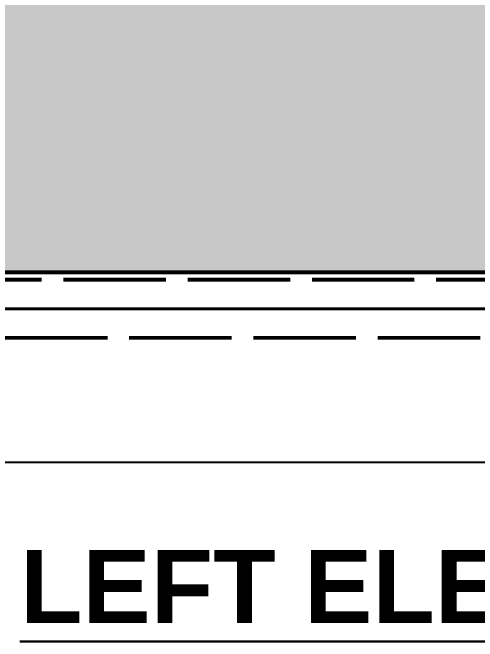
# Model space of a CAD drawing. Header units: millimetres. Extents: x -2152 to 10862, y -2134 to 3720.
# Drawn here: x 3758 to 4880, y -891 to 626 of the extents above; entities that cross this region are included whole.
import ezdxf
from ezdxf.enums import TextEntityAlignment as Align

# ---------------------------------------------------------------- set-up
doc = ezdxf.new("R2010")
doc.units = ezdxf.units.MM
doc.linetypes.add('DASH_247_53', pattern=[299.861111, 246.944444, -52.916667])
for name, color, linetype in [('ANNOTATIONS', 7, 'Continuous'), ('DIMENSIONS', 7, 'Continuous'), ('GEOFAB', 5, 'Continuous'), ('MODULE_ART', 7, 'Continuous'), ('TANK', 7, 'Continuous')]:
    doc.layers.add(name, color=color, linetype=linetype)
doc.styles.add('ARIAL', font='arial.ttf')
doc.styles.add('ARIAL_BOLD', font='arialbd.ttf')
doc.dimstyles.get("Standard").update_dxf_attribs({"dimtxt": 2.5, "dimasz": 2.5, "dimexe": 1.25, "dimexo": 0.625, "dimtad": 1, "dimcen": 2.5, "dimazin": 3, "dimtfac": 1, "dimtmove": 0, "dimatfit": 3})

# ---------------------------------------------------------------- blocks, each defined once
blk = doc.blocks.new('atlancube_face')
at = {"true_color": 0x000000}
blk.add_solid([(-1.8, -1.8), (1151.8, -1.8), (-1.8, 781.8), (1151.8, 781.8)], dxfattribs=at)

msp = doc.modelspace()

# ---------------------------------------------------------------- linework, layer by layer
at = {"layer": 'ANNOTATIONS', "lineweight": 30}
msp.add_line((3775.4, -890.8), (6574.6, -890.8), dxfattribs=at)
at = {"layer": 'GEOFAB', "color": 6, "lineweight": 40}
msp.add_line((-88.2, -88.2), (10438.2, -88.2), dxfattribs=at)
at = {"layer": 'GEOFAB', "color": 5, "linetype": 'DASH_247_53', "lineweight": 50}
msp.add_line((-158.7, -158.7), (10508.8, -158.7), dxfattribs=at)
at = {"layer": 'GEOFAB', "color": 5, "linetype": 'DASH_247_53', "lineweight": 53}
msp.add_lwpolyline([(-17.6, -17.6), (10367.6, -17.6), (10367.6, 1577.6), (-17.6, 1577.6)], close=True, dxfattribs=at)
at = {"layer": 'TANK', "lineweight": 53}
msp.add_lwpolyline([(0, 0), (10350, 0), (10350, 1560), (0, 1560)], close=True, dxfattribs=at)

# ---------------------------------------------------------------- block references
at = {"layer": 'MODULE_ART'}
for p in [(3450, 0), (4600, 0)]:
    msp.add_blockref('atlancube_face', p, dxfattribs=at)

# ---------------------------------------------------------------- texts
at = {"layer": 'ANNOTATIONS', "style": 'ARIAL_BOLD'}
msp.add_text('LEFT ELEVATION VIEW', height=176.812, dxfattribs=at).set_placement((5175, -846.7), align=Align.CENTER)

# ---------------------------------------------------------------- dimensions: what is measured, and where the dimension line sits
at = {"layer": 'DIMENSIONS'}
msp.add_linear_dim(base=(0, -458.6), p1=(0, -158.7), p2=(10350, -158.7), dimstyle='Standard', override={"dimtxt": 101.035556, "dimasz": 79.375, "dimexe": 52.916667, "dimexo": 0, "dimgap": 44.097222, "dimtad": 1, "dimtih": 0, "dimtoh": 0, "dimdec": 0, "dimtxsty": 'ARIAL', "dimclrd": 7, "dimclre": 7, "dimclrt": 7}, dxfattribs=at).render()

doc.saveas('drawing.dxf')
